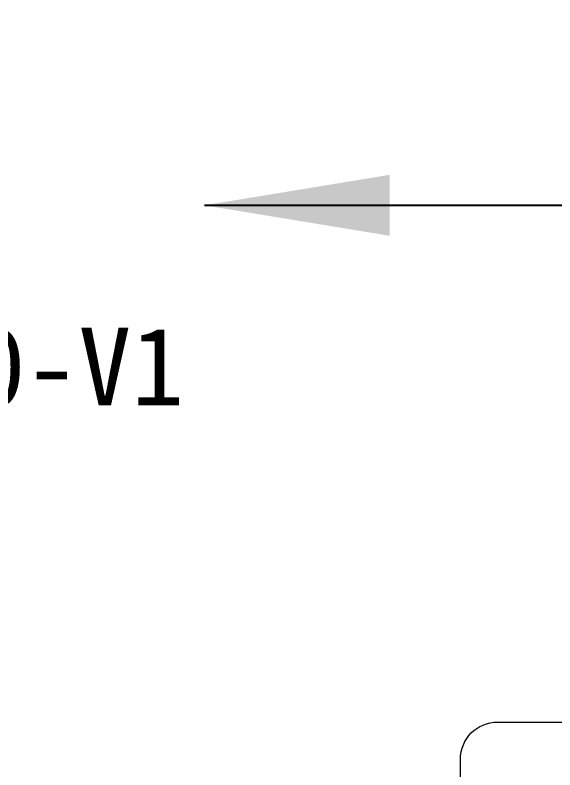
# Model space of a CAD drawing. Header units: inches. Extents: x 240 to 1407, y -538 to -118.
# Drawn here: x 1007.15 to 1014.43, y -379.83 to -369.65 of the extents above; entities that cross this region are included whole.
import ezdxf

# ---------------------------------------------------------------- set-up
doc = ezdxf.new("R2010")
doc.units = ezdxf.units.IN
doc.header["$LTSCALE"] = 1.209999999999997
doc.header["$MEASUREMENT"] = 0
doc.header["$PDMODE"] = 3
doc.header["$PDSIZE"] = 0.3125
doc.layers.get('0').update_dxf_attribs({"linetype": 'CONTINUOUS'})
doc.layers.get('Defpoints').update_dxf_attribs({"linetype": 'CONTINUOUS'})
doc.layers.add('FPC', color=40, linetype='CONTINUOUS', lineweight=20)
doc.styles.get("Standard").update_dxf_attribs({"font": 'txt', "width": 0.8})
doc.styles.add('宋体', font='')
doc.styles.add('黑体', font='')
doc.styles.get('宋体').set_extended_font_data('SimSun')
doc.styles.get('黑体').set_extended_font_data('楷体_GB2312')
doc.dimstyles.new('HJ', dxfattribs={"dimtxt": 3.5, "dimasz": 2.5, "dimexe": 1.25, "dimexo": 0.625, "dimtad": 1, "dimtxsty": '黑体', "dimcen": 2.5, "dimclrd": 4, "dimclre": 4, "dimclrt": 4, "dimadec": 0, "dimazin": 0, "dimtfac": 1, "dimtmove": 0, "dimatfit": 3, "dimfxl": 1, "dimarcsym": 0})
doc.dimstyles.new('ISO-25', dxfattribs={"dimtxt": 2.5, "dimasz": 2.5, "dimexe": 1.25, "dimexo": 0.625, "dimtad": 1, "dimtxsty": 'Standard', "dimcen": 2.5, "dimadec": 0, "dimazin": 0, "dimtfac": 1, "dimtmove": 0, "dimatfit": 3, "dimfxl": 1, "dimarcsym": 0})

# ---------------------------------------------------------------- blocks, each defined once
blk = doc.blocks.new('*D222')
at = {"layer": 'Defpoints', "color": 0}
for p in [(1013.157425044874, -385.4048946824649), (1031.142312488421, -385.4048946824649), (1012.957425044873, -390.4048946824649)]:
    blk.add_point(p, dxfattribs=at)
at = {"layer": 'FPC', "color": 3, "lineweight": -2}
for p, q in [((1031.142312488421, -382.9048946824649), (1031.142312488421, -380.0848946824642)), ((1013.782425044874, -385.4048946824649), (1032.392312488421, -385.4048946824649)), ((1031.142312488421, -390.4048946824649), (1031.142312488421, -385.4048946824649)), ((1013.582425044873, -390.4048946824649), (1032.392312488421, -390.4048946824649)), ((1031.142312488421, -392.9048946824649), (1031.142312488421, -395.4048946824649))]:
    blk.add_line(p, q, dxfattribs=at)
at = {"layer": 'FPC', "color": 3}
for points in [[(1030.725645821754, -382.9048946824649), (1031.558979155087, -382.9048946824649), (1031.142312488421, -385.4048946824649)], [(1030.725645821754, -392.9048946824649), (1031.558979155087, -392.9048946824649), (1031.142312488421, -390.4048946824649)]]:
    blk.add_solid(points, dxfattribs=at)
at = {"layer": 'FPC', "color": 7, "insert": (1031.142312488421, -376.0800064143076), "char_height": 2.5, "attachment_point": 5, "rotation": 90, "style": '宋体'}
blk.add_mtext('5.00', dxfattribs=at)
blk = doc.blocks.new('*D223')
at = {"layer": 'Defpoints', "color": 0}
for p in [(1013.157425044874, -387.4048946824649), (1027.024966496725, -387.4048946824649), (1012.957425044873, -390.4048946824649)]:
    blk.add_point(p, dxfattribs=at)
at = {"layer": 'FPC', "color": 3, "lineweight": -2}
for p, q in [((1027.024966496725, -384.9048946824649), (1027.024966496725, -382.4048946824649)), ((1013.782425044874, -387.4048946824649), (1028.274966496725, -387.4048946824649)), ((1027.024966496725, -390.4048946824649), (1027.024966496725, -387.4048946824649)), ((1013.582425044873, -390.4048946824649), (1028.274966496725, -390.4048946824649)), ((1027.024966496725, -392.9048946824649), (1027.024966496725, -395.4048946824649))]:
    blk.add_line(p, q, dxfattribs=at)
at = {"layer": 'FPC', "color": 3}
for points in [[(1026.608299830058, -384.9048946824649), (1027.441633163392, -384.9048946824649), (1027.024966496725, -387.4048946824649)], [(1026.608299830058, -392.9048946824649), (1027.441633163392, -392.9048946824649), (1027.024966496725, -390.4048946824649)]]:
    blk.add_solid(points, dxfattribs=at)
at = {"layer": 'FPC', "color": 7, "insert": (1027.024966496725, -378.4000064143083), "char_height": 2.5, "attachment_point": 5, "rotation": 90, "style": '宋体'}
blk.add_mtext('3.00', dxfattribs=at)

msp = doc.modelspace()

# ---------------------------------------------------------------- linework, layer by layer
at = {"layer": 'FPC', "color": 30}
msp.add_lwpolyline([(985.643675044581, -379.1848946824649), (992.1574250452168, -379.1848946824649, -0.414213562373095), (992.6574250452168, -379.6848946824649), (992.6574250452168, -390.2048946824769, 0.4142135623544481), (992.8574250452175, -390.4048946824649), (1012.957425044873, -390.4048946824649, 0.414213562373095), (1013.157425044874, -390.2048946824642), (1013.157425044874, -379.6848946824649, -0.4142135623730943), (1013.657425044874, -379.1848946824649), (1023.405313550324, -379.1848946824648, 0.4142135623730958), (1023.905313550324, -378.6848946824648), (1023.905313550323, -369.5228946824645, 0.414213562373095), (1023.405313550323, -369.0228946824645), (1017.343675045046, -369.0228946824645, -0.4142135623730959), (1016.843675045046, -368.5228946824645), (1016.843675045045, -361.2648946824658), (988.9436750450456, -361.2648946824658), (988.9436750450456, -368.5228946824645, -0.414213562373095), (988.4436750450456, -369.0228946824645), (985.643675044581, -369.0228946824647, 0.4142135623730902), (985.143675044581, -369.5228946824647), (985.143675044581, -378.6848946824649, 0.4142135623730961)], format="xyb", close=True, dxfattribs=at)

# ---------------------------------------------------------------- texts
at = {"layer": 'FPC', "color": 30, "insert": (998.8341814794783, -373.8605604680726), "char_height": 1.05, "attachment_point": 1, "style": '宋体'}
msp.add_mtext('\\pi0.5961;{\\C1;YDP430BE010-V1}', dxfattribs=at)

# ---------------------------------------------------------------- dimensions: what is measured, and where the dimension line sits
at = {"layer": 'FPC', "color": 2}
dim = msp.add_linear_dim(base=(1031.142312488421, -385.4048946824649), p1=(1012.957425044873, -390.4048946824649), p2=(1013.157425044874, -385.4048946824649), angle=90, dimstyle='ISO-25', override={"dimtad": 0, "dimzin": 0, "dimdsep": 46, "dimtxsty": '宋体', "dimclrd": 3, "dimclre": 3, "dimclrt": 7}, dxfattribs=at)
dim.commit()
dim.dimension.update_dxf_attribs({"geometry": '*D222', "text_midpoint": (1031.142312488421, -376.0800064143076), "dimtype": 160})
dim = msp.add_linear_dim(base=(1027.024966496725, -387.4048946824649), p1=(1012.957425044873, -390.4048946824649), p2=(1013.157425044874, -387.4048946824649), angle=90, dimstyle='ISO-25', override={"dimtad": 0, "dimzin": 0, "dimdsep": 46, "dimtxsty": '宋体', "dimclrd": 3, "dimclre": 3, "dimclrt": 7}, dxfattribs=at)
dim.commit()
dim.dimension.update_dxf_attribs({"geometry": '*D223', "text_midpoint": (1027.024966496725, -378.4000064143083)})

# ---------------------------------------------------------------- leaders
at = {"color": 7}
msp.add_leader([(1009.701998128641, -372.2114482338361), (1042.018199157272, -372.2129477463913)], dimstyle='HJ', override={"dimgap": 0.625, "dimtad": 0, "dimzin": 0, "dimdsep": 46, "dimtxsty": '宋体', "dimclrd": 3, "dimclre": 3, "dimclrt": 7, "dimtfillclr": 4}, dxfattribs=at)

doc.saveas('drawing.dxf')
